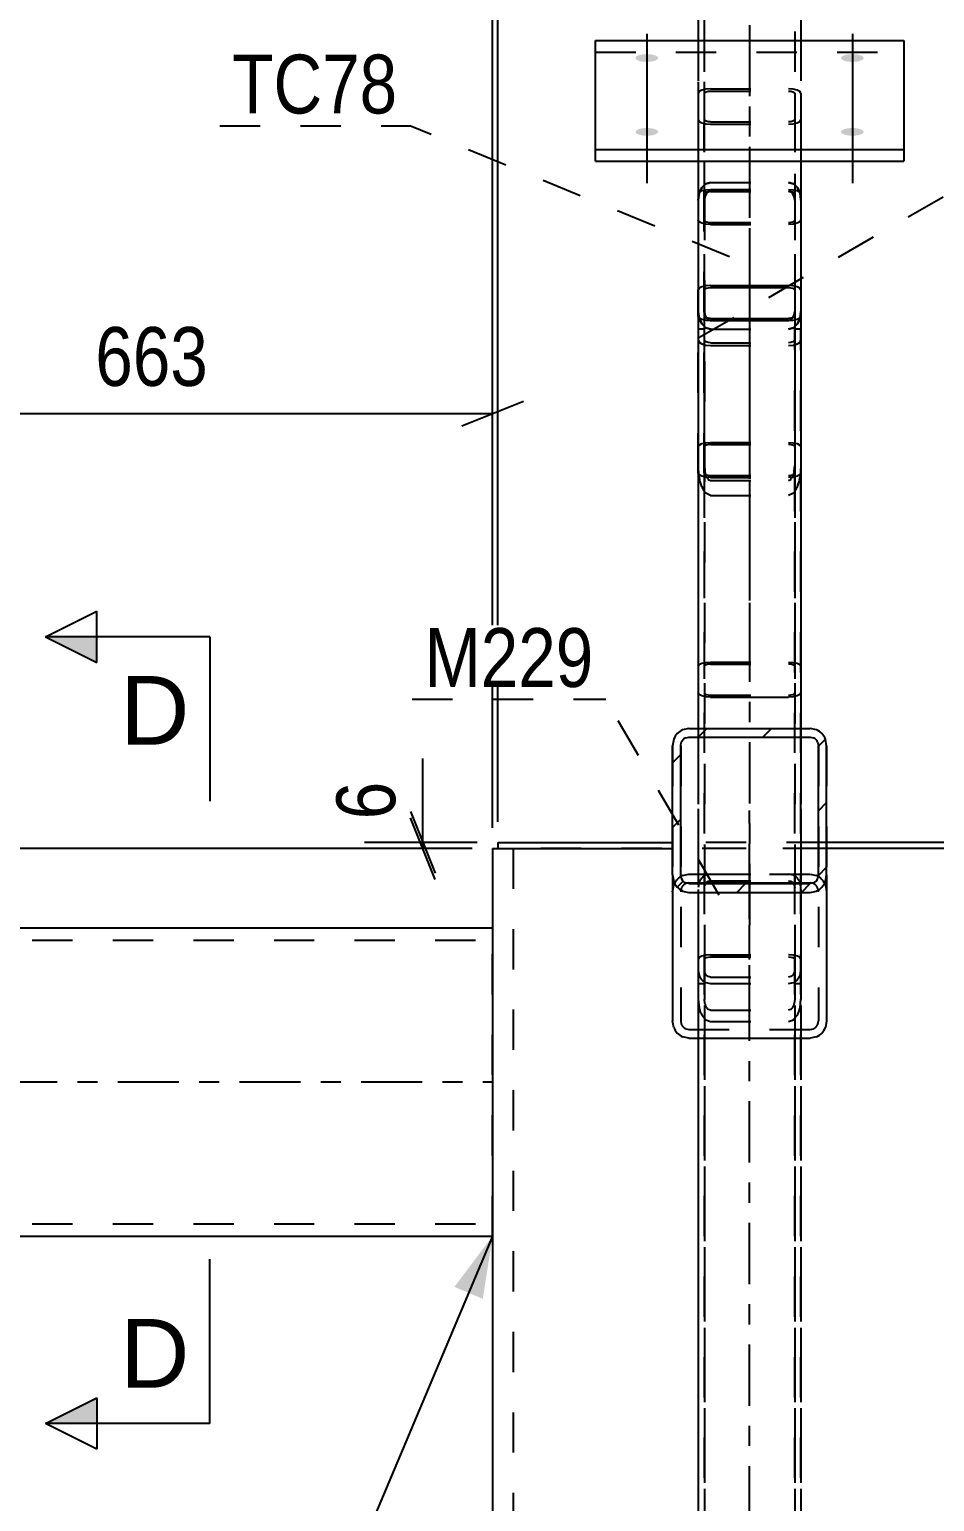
# Model space of a CAD drawing. Header units: millimetres. Extents: x 0 to 841, y 0 to 594.
# Drawn here: x 103.7 to 147.7, y 468.2 to 539.9 of the extents above; entities that cross this region are included whole.
import ezdxf

# ---------------------------------------------------------------- set-up
doc = ezdxf.new("R2010")
doc.units = ezdxf.units.MM
doc.linetypes.add('DXK_LINE_DOT2', pattern=[3.9198, 1.9599, -1.9599])
doc.linetypes.add('DXK_LINE_DOT3', pattern=[5.9187, 2.979, -0.9799, 0.9799, -0.9799])
doc.styles.add('Arial', font='ARIAL.TTF', dxfattribs={"height": 0.2})
doc.styles.add('Arial Narrow', font='ARIALN.TTF', dxfattribs={"height": 0.2})

# ---------------------------------------------------------------- blocks, each defined once
blk = doc.blocks.new('Part-682121983-5937 - 5917')
at = {"color": 7, "linetype": 'DXK_LINE_DOT2'}
for p, q in [((136.195, 525.267), (136.195, 332.169)), ((136.495, 525.267), (136.195, 525.267)), ((136.495, 332.169), (136.495, 525.267)), ((141.195, 525.267), (140.895, 525.267)), ((140.895, 332.169), (140.895, 525.267)), ((141.195, 332.169), (141.195, 525.267)), ((136.195, 524.75), (136.241, 524.641)), ((136.241, 524.641), (136.371, 524.548)), ((136.371, 524.548), (136.565, 524.486)), ((136.518, 524.696), (136.495, 524.75)), ((136.583, 524.649), (136.518, 524.696)), ((136.565, 524.486), (136.795, 524.464)), ((136.68, 524.618), (136.583, 524.649)), ((136.795, 524.607), (136.68, 524.618)), ((136.795, 524.607), (140.595, 524.607)), ((136.795, 524.464), (140.595, 524.464)), ((140.71, 524.618), (140.595, 524.607)), ((140.595, 524.464), (140.825, 524.486)), ((140.807, 524.649), (140.71, 524.618)), ((140.872, 524.696), (140.807, 524.649)), ((140.825, 524.486), (141.019, 524.548)), ((140.895, 524.75), (140.872, 524.696)), ((141.019, 524.548), (141.149, 524.641)), ((141.149, 524.641), (141.195, 524.75)), ((136.241, 518.074), (136.195, 518.634)), ((136.495, 518.634), (136.518, 518.354)), ((140.872, 518.354), (140.895, 518.634)), ((141.195, 518.634), (141.149, 518.074)), ((136.795, 517.17), (136.565, 517.281)), ((136.68, 517.958), (136.795, 517.902)), ((136.795, 517.902), (140.595, 517.902)), ((140.595, 517.902), (140.71, 517.958)), ((140.825, 517.281), (140.595, 517.17)), ((136.795, 517.17), (140.595, 517.17))]:
    blk.add_line(p, q, dxfattribs=at)
for centre, radius, start, end in [((137.766, 518.236), 1.534, 186.07466, 218.48708), ((137.281, 518.435), 0.767, 186.07466, 218.48708), ((140.109, 518.435), 0.767, 321.51292, 353.92534), ((139.624, 518.236), 1.534, 321.51292, 353.92534)]:
    blk.add_arc(centre, radius, start, end, dxfattribs=at)
blk = doc.blocks.new('Part-682121983-5999 - 5917')
at = {"color": 2, "linetype": 'Continuous'}
for p, q in [((126.444, 500.29), (134.945, 500.29)), ((126.444, 500.29), (126.444, 499.99)), ((150.944, 500.29), (142.445, 500.29)), ((150.944, 500.29), (150.944, 499.99)), ((126.444, 499.99), (127.282, 499.99)), ((150.944, 499.99), (150.105, 499.99))]:
    blk.add_line(p, q, dxfattribs=at)
at = {"color": 7, "linetype": 'DXK_LINE_DOT2'}
for p, q in [((142.445, 500.29), (134.945, 500.29)), ((150.105, 499.99), (127.282, 499.99))]:
    blk.add_line(p, q, dxfattribs=at)
blk = doc.blocks.new('Part-682121983-5988 - 5917')
at = {"color": 7, "linetype": 'DXK_LINE_DOT2'}
for p, q in [((136.241, 494.689), (136.195, 494.608)), ((136.195, 494.608), (136.195, 429.063)), ((136.371, 494.758), (136.241, 494.689)), ((136.565, 494.803), (136.371, 494.758)), ((136.495, 494.608), (136.518, 494.649)), ((136.495, 494.608), (136.495, 429.063)), ((136.518, 494.649), (136.583, 494.683)), ((136.795, 494.82), (136.565, 494.803)), ((136.583, 494.683), (136.68, 494.706)), ((136.68, 494.706), (136.795, 494.714)), ((136.795, 494.82), (140.595, 494.82)), ((136.795, 494.714), (140.595, 494.714)), ((140.825, 494.803), (140.595, 494.82)), ((140.595, 494.714), (140.71, 494.706)), ((140.71, 494.706), (140.807, 494.683)), ((140.807, 494.683), (140.872, 494.649)), ((141.019, 494.758), (140.825, 494.803)), ((140.872, 494.649), (140.895, 494.608)), ((140.895, 494.608), (140.895, 429.063)), ((141.149, 494.689), (141.019, 494.758)), ((141.195, 494.608), (141.149, 494.689)), ((141.195, 494.608), (141.195, 429.063)), ((136.195, 493.419), (136.495, 493.419)), ((140.895, 493.419), (141.195, 493.419)), ((136.195, 492.66), (136.241, 492.246)), ((136.518, 492.453), (136.495, 492.66)), ((140.895, 492.66), (140.872, 492.453)), ((141.149, 492.246), (141.195, 492.66)), ((136.565, 491.661), (136.795, 491.579)), ((136.795, 492.119), (136.68, 492.16)), ((136.795, 492.119), (140.595, 492.119)), ((136.795, 491.579), (140.595, 491.579)), ((140.71, 492.16), (140.595, 492.119)), ((140.595, 491.579), (140.825, 491.661)), ((136.241, 433.402), (136.371, 433.612)), ((136.371, 433.612), (136.565, 433.752)), ((136.565, 433.752), (136.795, 433.801)), ((136.68, 433.453), (136.583, 433.383)), ((136.795, 433.478), (136.68, 433.453)), ((136.795, 433.801), (140.595, 433.801)), ((136.795, 433.478), (140.595, 433.478)), ((140.595, 433.801), (140.825, 433.752)), ((140.71, 433.453), (140.595, 433.478)), ((140.807, 433.383), (140.71, 433.453)), ((140.825, 433.752), (141.019, 433.612)), ((141.019, 433.612), (141.149, 433.402)), ((136.195, 433.155), (136.241, 433.402)), ((136.518, 433.278), (136.495, 433.155)), ((136.583, 433.383), (136.518, 433.278)), ((140.872, 433.278), (140.807, 433.383)), ((140.895, 433.155), (140.872, 433.278)), ((141.149, 433.402), (141.195, 433.155)), ((136.241, 428.816), (136.195, 429.063)), ((136.371, 428.606), (136.241, 428.816)), ((136.565, 428.466), (136.371, 428.606)), ((136.495, 429.063), (136.518, 428.939)), ((136.518, 428.939), (136.583, 428.835)), ((136.795, 428.417), (136.565, 428.466)), ((136.583, 428.835), (136.68, 428.765)), ((136.68, 428.765), (136.795, 428.74)), ((136.795, 428.74), (140.595, 428.74)), ((140.595, 428.74), (140.71, 428.765)), ((140.825, 428.466), (140.595, 428.417)), ((140.71, 428.765), (140.807, 428.835)), ((140.807, 428.835), (140.872, 428.939)), ((141.019, 428.606), (140.825, 428.466)), ((140.872, 428.939), (140.895, 429.063)), ((141.149, 428.816), (141.019, 428.606)), ((141.195, 429.063), (141.149, 428.816)), ((136.795, 428.417), (140.595, 428.417))]:
    blk.add_line(p, q, dxfattribs=at)
for centre, radius, start, end in [((137.235, 492.415), 1.009, 189.6667, 228.40448), ((137.015, 492.537), 0.504, 189.6667, 228.40448), ((140.375, 492.537), 0.504, 311.59552, 350.3333), ((140.155, 492.415), 1.009, 311.59552, 350.3333)]:
    blk.add_arc(centre, radius, start, end, dxfattribs=at)
blk = doc.blocks.new('Part-682121983-5933 - 5917')
at = {"color": 7, "linetype": 'DXK_LINE_DOT2'}
for p, q in [((136.371, 532.156), (136.565, 532.342)), ((136.565, 532.342), (136.795, 532.407)), ((136.795, 532.407), (140.595, 532.407)), ((140.595, 532.407), (140.825, 532.342)), ((140.825, 532.342), (141.019, 532.156)), ((136.195, 531.55), (136.241, 531.878)), ((136.241, 531.878), (136.371, 532.156)), ((136.518, 531.714), (136.495, 531.55)), ((136.583, 531.853), (136.518, 531.714)), ((136.68, 531.946), (136.583, 531.853)), ((136.795, 531.979), (136.68, 531.946)), ((136.795, 531.979), (140.595, 531.979)), ((140.71, 531.946), (140.595, 531.979)), ((140.807, 531.853), (140.71, 531.946)), ((140.872, 531.714), (140.807, 531.853)), ((140.895, 531.55), (140.872, 531.714)), ((141.019, 532.156), (141.149, 531.878)), ((141.194, 531.561), (141.149, 531.878)), ((136.195, 531.55), (136.195, 507.562)), ((136.495, 531.55), (136.495, 494.057)), ((140.895, 531.55), (140.895, 494.057)), ((136.241, 525.796), (136.195, 526.123)), ((136.495, 526.123), (136.518, 525.959)), ((136.518, 525.959), (136.583, 525.82)), ((140.807, 525.82), (140.872, 525.959)), ((140.872, 525.959), (140.895, 526.123)), ((141.195, 526.123), (141.149, 525.796)), ((136.371, 525.518), (136.241, 525.796)), ((136.565, 525.332), (136.371, 525.518)), ((136.795, 525.267), (136.565, 525.332)), ((136.583, 525.82), (136.68, 525.728)), ((136.68, 525.728), (136.795, 525.695)), ((136.795, 525.695), (140.595, 525.695)), ((136.795, 525.267), (140.595, 525.267)), ((140.595, 525.695), (140.71, 525.728)), ((140.825, 525.332), (140.595, 525.267)), ((140.71, 525.728), (140.807, 525.82)), ((141.019, 525.518), (140.825, 525.332)), ((141.149, 525.796), (141.019, 525.518)), ((136.195, 505.839), (136.195, 494.057)), ((141.195, 505.839), (141.195, 494.057)), ((136.795, 498.74), (136.565, 498.691)), ((136.795, 498.74), (140.595, 498.74)), ((140.825, 498.691), (140.595, 498.74)), ((136.241, 498.346), (136.195, 498.101)), ((136.495, 498.101), (136.518, 498.223)), ((136.518, 498.223), (136.583, 498.327)), ((136.583, 498.327), (136.68, 498.396)), ((136.68, 498.396), (136.795, 498.42)), ((136.795, 498.42), (140.595, 498.42)), ((140.595, 498.42), (140.71, 498.396)), ((140.71, 498.396), (140.807, 498.327)), ((140.807, 498.327), (140.872, 498.223)), ((140.872, 498.223), (140.895, 498.101)), ((141.195, 498.101), (141.149, 498.346)), ((136.195, 494.057), (136.241, 493.813)), ((136.518, 493.935), (136.495, 494.057)), ((136.583, 493.832), (136.518, 493.935)), ((136.68, 493.762), (136.583, 493.832)), ((136.795, 493.738), (136.68, 493.762)), ((136.795, 493.738), (140.595, 493.738)), ((140.71, 493.762), (140.595, 493.738)), ((140.807, 493.832), (140.71, 493.762)), ((140.872, 493.935), (140.807, 493.832)), ((140.895, 494.057), (140.872, 493.935)), ((141.149, 493.813), (141.195, 494.057)), ((136.565, 493.467), (136.795, 493.419)), ((136.795, 493.419), (140.595, 493.419)), ((140.595, 493.419), (140.825, 493.467))]:
    blk.add_line(p, q, dxfattribs=at)
at = {"color": 2, "linetype": 'Continuous'}
for p, q in [((141.195, 531.55), (141.194, 531.561)), ((141.195, 531.55), (141.195, 505.839)), ((136.195, 507.562), (136.195, 505.839))]:
    blk.add_line(p, q, dxfattribs=at)
at = {"color": 7, "linetype": 'DXK_LINE_DOT3'}
blk.add_line((138.695, 528.837), (138.695, 496.079), dxfattribs=at)
at = {"color": 7, "linetype": 'DXK_LINE_DOT2'}
for centre, start, end in [((136.821, 498.126), 114.31996, 159.24169), ((140.569, 498.126), 20.75831, 65.68004), ((136.821, 494.033), 200.75831, 245.68004), ((140.569, 494.033), 294.31996, 339.24169)]:
    blk.add_arc(centre, 0.621, start, end, dxfattribs=at)
blk = doc.blocks.new('Part-682121983-5934 - 5917')
at = {"linetype": 'Continuous'}
h = blk.add_hatch(dxfattribs=at)
h.set_pattern_fill('', scale=0.7, style=0, pattern_type=0)
h.set_pattern_definition([(45, (142.3841, 505.3132), (-1.57154, 1.57154), [])])
h.paths.add_polyline_path([(142.445, 504.987), (142.384, 505.313), (142.211, 505.589), (141.951, 505.774), (141.645, 505.839), (135.745, 505.839), (135.439, 505.774), (135.179, 505.589), (135.006, 505.313), (134.945, 504.987), (134.945, 498.709), (135.006, 498.383), (135.179, 498.107), (135.439, 497.922), (135.745, 497.857), (141.645, 497.857), (141.951, 497.922), (142.211, 498.107), (142.384, 498.383), (142.445, 498.709)])
h.paths.add_polyline_path([(142.015, 498.546), (141.928, 498.408), (141.798, 498.316), (141.645, 498.283), (135.745, 498.283), (135.592, 498.316), (135.462, 498.408), (135.375, 498.546), (135.345, 498.709), (135.345, 504.987), (135.375, 505.15), (135.462, 505.288), (135.592, 505.381), (135.745, 505.413), (141.645, 505.413), (141.798, 505.381), (141.928, 505.288), (142.015, 505.15), (142.045, 504.987), (142.045, 498.709)])
at = {"color": 2, "linetype": 'Continuous'}
for p, q in [((135.745, 505.839), (135.439, 505.774)), ((135.745, 505.839), (141.645, 505.839)), ((141.951, 505.774), (141.645, 505.839)), ((135.006, 505.313), (134.945, 504.987)), ((135.345, 504.987), (135.375, 505.15)), ((135.592, 505.381), (135.745, 505.413)), ((135.745, 505.413), (141.645, 505.413)), ((141.645, 505.413), (141.798, 505.381)), ((142.015, 505.15), (142.045, 504.987)), ((142.445, 504.987), (142.384, 505.313)), ((134.945, 498.709), (134.945, 504.987)), ((135.345, 498.709), (135.345, 504.987)), ((142.045, 498.709), (142.045, 504.987)), ((142.445, 498.709), (142.445, 504.987)), ((134.945, 498.709), (134.945, 491.61)), ((134.945, 498.709), (135.006, 498.383)), ((135.375, 498.546), (135.345, 498.709)), ((142.045, 498.709), (142.015, 498.546)), ((142.384, 498.383), (142.445, 498.709)), ((142.445, 498.709), (142.445, 491.61)), ((135.439, 497.922), (135.745, 497.857)), ((135.745, 498.283), (135.592, 498.316)), ((135.745, 498.315), (135.67, 498.299)), ((135.745, 498.315), (141.645, 498.315)), ((135.745, 498.283), (141.645, 498.283)), ((141.798, 498.316), (141.645, 498.283)), ((141.72, 498.299), (141.645, 498.315)), ((141.645, 497.857), (141.951, 497.922)), ((135.745, 497.857), (141.645, 497.857)), ((135.006, 491.285), (134.945, 491.61)), ((142.445, 491.61), (142.384, 491.285)), ((135.745, 490.759), (135.439, 490.824)), ((135.745, 490.759), (141.645, 490.759)), ((141.951, 490.824), (141.645, 490.759))]:
    blk.add_line(p, q, dxfattribs=at)
at = {"color": 7, "linetype": 'DXK_LINE_DOT2'}
for p, q in [((134.945, 504.987), (134.945, 498.709)), ((135.345, 504.987), (135.345, 491.61)), ((142.045, 504.987), (142.045, 491.61)), ((142.445, 504.987), (142.445, 498.709)), ((135.439, 498.676), (135.745, 498.74)), ((135.745, 498.74), (141.645, 498.74)), ((141.645, 498.74), (141.951, 498.676)), ((134.945, 497.889), (135.006, 498.215)), ((135.375, 498.052), (135.345, 497.889)), ((135.67, 498.299), (135.592, 498.282)), ((141.798, 498.282), (141.72, 498.299)), ((142.029, 497.977), (142.015, 498.052)), ((142.045, 497.889), (142.029, 497.977)), ((142.384, 498.215), (142.445, 497.889)), ((135.345, 491.61), (135.375, 491.447)), ((142.015, 491.447), (142.045, 491.61)), ((135.592, 491.217), (135.745, 491.185)), ((135.745, 491.185), (141.645, 491.185)), ((141.645, 491.185), (141.798, 491.217))]:
    blk.add_line(p, q, dxfattribs=at)
at = {"color": 7, "linetype": 'DXK_LINE_DOT3'}
blk.add_line((138.695, 491.329), (138.695, 501.848), dxfattribs=at)
at = {"color": 2, "linetype": 'Continuous'}
for centre, radius, start, end in [((135.78, 505.02), 0.827, 114.31997, 159.24169), ((135.762, 505.004), 0.414, 114.31997, 159.24169), ((141.628, 505.004), 0.414, 20.75831, 65.68003), ((141.61, 505.02), 0.827, 20.75831, 65.68003), ((135.78, 498.676), 0.827, 200.75831, 245.68003), ((135.762, 498.693), 0.414, 200.75831, 245.68003), ((141.628, 498.693), 0.414, 294.31997, 339.24169), ((141.61, 498.676), 0.827, 294.31997, 339.24169), ((135.78, 491.578), 0.827, 200.75831, 245.68003), ((141.61, 491.578), 0.827, 294.31997, 339.24169)]:
    blk.add_arc(centre, radius, start, end, dxfattribs=at)
at = {"color": 7, "linetype": 'DXK_LINE_DOT2'}
for centre, radius, start, end in [((135.78, 497.922), 0.827, 114.31997, 159.24169), ((141.61, 497.922), 0.827, 20.75831, 65.68003), ((135.762, 497.905), 0.414, 114.31997, 159.24169), ((141.628, 497.905), 0.414, 20.75831, 65.68003), ((135.762, 491.594), 0.414, 200.75831, 245.68003), ((141.628, 491.594), 0.414, 294.31997, 339.24169)]:
    blk.add_arc(centre, radius, start, end, dxfattribs=at)
blk = doc.blocks.new('Part-682121983-5952 - 5917')
at = {"color": 2, "linetype": 'Continuous'}
for p, q in [((72.444, 496.132), (93.026, 496.132)), ((101.383, 496.132), (126.194, 496.132)), ((72.444, 481.132), (126.194, 481.132))]:
    blk.add_line(p, q, dxfattribs=at)
at = {"color": 7, "linetype": 'DXK_LINE_DOT2'}
for p, q in [((72.444, 496.132), (72.444, 481.132)), ((93.026, 496.132), (101.383, 496.132)), ((126.194, 481.132), (126.194, 496.132)), ((72.444, 495.532), (126.194, 495.532)), ((72.444, 481.732), (126.194, 481.732))]:
    blk.add_line(p, q, dxfattribs=at)
at = {"color": 7, "linetype": 'DXK_LINE_DOT3'}
blk.add_line((72.444, 488.632), (126.194, 488.632), dxfattribs=at)
blk = doc.blocks.new('Part-682121983-24127 - 5917')
at = {"color": 7, "linetype": 'DXK_LINE_DOT3'}
blk.add_line((138.694, 557.815), (138.694, 521.814), dxfattribs=at)
at = {"color": 7, "linetype": 'DXK_LINE_DOT2'}
for p, q in [((136.239, 549.142), (136.194, 549.064)), ((136.194, 549.064), (136.194, 530.565)), ((136.369, 549.209), (136.239, 549.142)), ((136.564, 549.253), (136.369, 549.209)), ((136.494, 549.064), (136.516, 549.103)), ((136.494, 549.064), (136.494, 530.565)), ((136.516, 549.103), (136.582, 549.136)), ((136.794, 549.269), (136.564, 549.253)), ((136.582, 549.136), (136.679, 549.159)), ((136.679, 549.159), (136.794, 549.166)), ((136.794, 549.269), (140.594, 549.269)), ((136.794, 549.166), (140.594, 549.166)), ((140.823, 549.253), (140.594, 549.269)), ((140.594, 549.166), (140.708, 549.159)), ((140.708, 549.159), (140.806, 549.136)), ((140.806, 549.136), (140.871, 549.103)), ((141.018, 549.209), (140.823, 549.253)), ((140.871, 549.103), (140.894, 549.064)), ((140.894, 549.064), (140.894, 547.594)), ((141.148, 549.142), (141.018, 549.209)), ((141.194, 549.064), (141.148, 549.142)), ((141.194, 549.064), (141.194, 545.762)), ((136.194, 547.767), (136.239, 547.688)), ((136.239, 547.688), (136.369, 547.622)), ((136.369, 547.622), (136.564, 547.578)), ((136.516, 547.728), (136.494, 547.767)), ((136.494, 547.594), (136.494, 530.565)), ((136.582, 547.694), (136.516, 547.728)), ((136.564, 547.578), (136.794, 547.562)), ((136.679, 547.672), (136.582, 547.694)), ((136.794, 547.664), (136.679, 547.672)), ((136.794, 547.664), (140.594, 547.664)), ((136.794, 547.562), (140.594, 547.562)), ((140.708, 547.672), (140.594, 547.664)), ((140.594, 547.562), (140.823, 547.578)), ((140.806, 547.694), (140.708, 547.672)), ((140.871, 547.728), (140.806, 547.694)), ((140.823, 547.578), (141.018, 547.622)), ((140.894, 547.767), (140.871, 547.728)), ((140.894, 547.594), (140.894, 530.565)), ((141.018, 547.622), (141.148, 547.688)), ((141.148, 547.688), (141.194, 547.767)), ((141.194, 547.767), (141.194, 545.762)), ((136.194, 539.316), (136.194, 530.565)), ((141.194, 539.316), (141.194, 530.565)), ((136.194, 531.862), (136.239, 531.941)), ((136.239, 531.941), (136.369, 532.007)), ((136.369, 532.007), (136.564, 532.051)), ((136.517, 531.901), (136.494, 531.862)), ((136.582, 531.935), (136.517, 531.901)), ((136.564, 532.051), (136.794, 532.067)), ((136.679, 531.957), (136.582, 531.935)), ((136.794, 531.965), (136.679, 531.957)), ((136.794, 532.067), (140.594, 532.067)), ((136.794, 531.965), (140.594, 531.965)), ((140.594, 532.067), (140.823, 532.051)), ((140.708, 531.957), (140.594, 531.965)), ((140.806, 531.935), (140.708, 531.957)), ((140.871, 531.901), (140.806, 531.935)), ((140.823, 532.051), (141.018, 532.007)), ((140.894, 531.862), (140.871, 531.901)), ((141.018, 532.007), (141.148, 531.941)), ((141.148, 531.941), (141.194, 531.862)), ((136.239, 530.487), (136.194, 530.565)), ((136.369, 530.42), (136.239, 530.487)), ((136.564, 530.376), (136.369, 530.42)), ((136.494, 530.565), (136.517, 530.526)), ((136.517, 530.526), (136.582, 530.493)), ((136.794, 530.36), (136.564, 530.376)), ((136.582, 530.493), (136.679, 530.47)), ((136.679, 530.47), (136.794, 530.463)), ((136.794, 530.463), (140.594, 530.463)), ((136.794, 530.36), (140.594, 530.36)), ((140.594, 530.463), (140.708, 530.47)), ((140.823, 530.376), (140.594, 530.36)), ((140.708, 530.47), (140.806, 530.493)), ((140.806, 530.493), (140.871, 530.526)), ((141.018, 530.42), (140.823, 530.376)), ((140.871, 530.526), (140.894, 530.565)), ((141.148, 530.487), (141.018, 530.42)), ((141.194, 530.565), (141.148, 530.487))]:
    blk.add_line(p, q, dxfattribs=at)
at = {"color": 2, "linetype": 'Continuous'}
for p, q in [((136.194, 545.762), (136.194, 539.316)), ((141.194, 545.762), (141.194, 539.316))]:
    blk.add_line(p, q, dxfattribs=at)
blk = doc.blocks.new('Part-682121983-6040 - 5917')
at = {"color": 2, "linetype": 'Continuous'}
for p, q in [((126.194, 499.99), (126.194, 301.232)), ((126.194, 499.99), (126.444, 499.99)), ((127.282, 499.99), (128.194, 499.99)), ((128.194, 499.99), (134.945, 499.99)), ((150.105, 499.99), (142.445, 499.99))]:
    blk.add_line(p, q, dxfattribs=at)
at = {"color": 7, "linetype": 'DXK_LINE_DOT2'}
for p, q in [((126.194, 499.99), (127.282, 499.99)), ((126.444, 499.99), (126.779, 499.99)), ((127.194, 499.99), (127.194, 301.232)), ((142.445, 499.99), (134.945, 499.99))]:
    blk.add_line(p, q, dxfattribs=at)
at = {"color": 7, "linetype": 'DXK_LINE_DOT3'}
blk.add_line((138.694, 301.232), (138.694, 499.99), dxfattribs=at)
blk = doc.blocks.new('Part-682121983-6041 - 5917')
at = {"color": 7, "linetype": 'DXK_LINE_DOT2'}
for p, q in [((136.565, 532.342), (136.371, 532.156)), ((136.795, 532.407), (136.565, 532.342)), ((136.795, 532.407), (140.595, 532.407)), ((140.825, 532.342), (140.595, 532.407)), ((141.019, 532.156), (140.825, 532.342)), ((136.241, 531.878), (136.195, 531.55)), ((136.371, 532.156), (136.241, 531.878)), ((136.495, 531.55), (136.518, 531.714)), ((136.518, 531.714), (136.583, 531.853)), ((136.583, 531.853), (136.68, 531.946)), ((136.68, 531.946), (136.795, 531.979)), ((136.795, 531.979), (140.595, 531.979)), ((140.595, 531.979), (140.71, 531.946)), ((140.71, 531.946), (140.807, 531.853)), ((140.807, 531.853), (140.872, 531.714)), ((140.872, 531.714), (140.895, 531.55)), ((141.149, 531.878), (141.019, 532.156)), ((141.194, 531.561), (141.149, 531.878)), ((136.195, 531.55), (136.195, 359.726)), ((136.495, 531.55), (136.495, 359.726)), ((140.895, 531.55), (140.895, 359.726)), ((141.195, 531.55), (141.195, 359.726)), ((136.195, 526.123), (136.241, 525.796)), ((136.518, 525.959), (136.495, 526.123)), ((136.583, 525.82), (136.518, 525.959)), ((140.872, 525.959), (140.807, 525.82)), ((140.895, 526.123), (140.872, 525.959)), ((141.149, 525.796), (141.195, 526.123)), ((136.241, 525.796), (136.371, 525.518)), ((136.371, 525.518), (136.565, 525.332)), ((136.565, 525.332), (136.795, 525.267)), ((136.68, 525.728), (136.583, 525.82)), ((136.795, 525.695), (136.68, 525.728)), ((136.795, 525.695), (140.595, 525.695)), ((136.795, 525.267), (140.595, 525.267)), ((140.71, 525.728), (140.595, 525.695)), ((140.595, 525.267), (140.825, 525.332)), ((140.807, 525.82), (140.71, 525.728)), ((140.825, 525.332), (141.019, 525.518)), ((141.019, 525.518), (141.149, 525.796))]:
    blk.add_line(p, q, dxfattribs=at)
at = {"color": 2, "linetype": 'Continuous'}
blk.add_line((141.195, 531.55), (141.194, 531.561), dxfattribs=at)
blk = doc.blocks.new('Part-682121983-24125 - 5917')
at = {"color": 7, "linetype": 'DXK_LINE_DOT3'}
blk.add_line((138.694, 545.502), (138.694, 509.502), dxfattribs=at)
at = {"color": 7, "linetype": 'DXK_LINE_DOT2'}
for p, q in [((136.239, 536.83), (136.194, 536.751)), ((136.194, 536.751), (136.194, 533.449)), ((136.369, 536.896), (136.239, 536.83)), ((136.564, 536.94), (136.369, 536.896)), ((136.494, 536.751), (136.516, 536.79)), ((136.494, 536.751), (136.494, 518.252)), ((136.516, 536.79), (136.582, 536.824)), ((136.794, 536.956), (136.564, 536.94)), ((136.582, 536.824), (136.679, 536.846)), ((136.679, 536.846), (136.794, 536.854)), ((136.794, 536.956), (140.594, 536.956)), ((136.794, 536.854), (140.594, 536.854)), ((140.823, 536.94), (140.594, 536.956)), ((140.594, 536.854), (140.708, 536.846)), ((140.708, 536.846), (140.806, 536.824)), ((140.806, 536.824), (140.871, 536.79)), ((141.018, 536.896), (140.823, 536.94)), ((140.871, 536.79), (140.894, 536.751)), ((140.894, 536.751), (140.894, 533.449)), ((140.894, 536.751), (140.894, 518.252)), ((141.148, 536.83), (141.018, 536.896)), ((141.194, 536.751), (141.148, 536.83)), ((141.194, 536.751), (141.194, 533.449)), ((136.194, 535.454), (136.194, 533.449)), ((136.194, 535.454), (136.239, 535.376)), ((136.239, 535.376), (136.369, 535.309)), ((136.369, 535.309), (136.564, 535.265)), ((136.516, 535.415), (136.494, 535.454)), ((136.494, 518.252), (136.494, 535.281)), ((136.582, 535.382), (136.516, 535.415)), ((136.564, 535.265), (136.794, 535.249)), ((136.679, 535.359), (136.582, 535.382)), ((136.794, 535.352), (136.679, 535.359)), ((136.794, 535.352), (140.594, 535.352)), ((136.794, 535.249), (140.594, 535.249)), ((140.708, 535.359), (140.594, 535.352)), ((140.594, 535.249), (140.823, 535.265)), ((140.806, 535.382), (140.708, 535.359)), ((140.871, 535.415), (140.806, 535.382)), ((140.823, 535.265), (141.018, 535.309)), ((140.894, 535.454), (140.871, 535.415)), ((141.018, 535.309), (141.148, 535.376)), ((141.148, 535.376), (141.194, 535.454)), ((141.194, 535.454), (141.194, 533.449)), ((136.194, 518.252), (136.194, 527.187)), ((141.194, 527.187), (141.194, 518.252)), ((136.194, 519.55), (136.239, 519.628)), ((136.239, 519.628), (136.369, 519.694)), ((136.369, 519.694), (136.564, 519.739)), ((136.517, 519.589), (136.494, 519.55)), ((136.582, 519.622), (136.517, 519.589)), ((136.564, 519.739), (136.794, 519.754)), ((136.679, 519.644), (136.582, 519.622)), ((136.794, 519.652), (136.679, 519.644)), ((136.794, 519.754), (140.594, 519.754)), ((136.794, 519.652), (140.594, 519.652)), ((140.594, 519.754), (140.823, 519.739)), ((140.708, 519.644), (140.594, 519.652)), ((140.806, 519.622), (140.708, 519.644)), ((140.871, 519.589), (140.806, 519.622)), ((140.823, 519.739), (141.018, 519.694)), ((140.894, 519.55), (140.871, 519.589)), ((141.018, 519.694), (141.148, 519.628)), ((141.148, 519.628), (141.194, 519.55)), ((136.239, 518.174), (136.194, 518.252)), ((136.369, 518.108), (136.239, 518.174)), ((136.564, 518.063), (136.369, 518.108)), ((136.494, 518.252), (136.517, 518.213)), ((136.517, 518.213), (136.582, 518.18)), ((136.794, 518.048), (136.564, 518.063)), ((136.582, 518.18), (136.679, 518.158)), ((136.679, 518.158), (136.794, 518.15)), ((136.794, 518.15), (140.594, 518.15)), ((136.794, 518.048), (140.594, 518.048)), ((140.594, 518.15), (140.708, 518.158)), ((140.823, 518.063), (140.594, 518.048)), ((140.708, 518.158), (140.806, 518.18)), ((140.806, 518.18), (140.871, 518.213)), ((141.018, 518.108), (140.823, 518.063)), ((140.871, 518.213), (140.894, 518.252)), ((141.148, 518.174), (141.018, 518.108)), ((141.194, 518.252), (141.148, 518.174))]:
    blk.add_line(p, q, dxfattribs=at)
at = {"color": 2, "linetype": 'Continuous'}
for p, q in [((136.194, 533.449), (136.194, 527.187)), ((141.194, 533.449), (141.194, 527.187))]:
    blk.add_line(p, q, dxfattribs=at)
blk = doc.blocks.new('Part-682121983-24126 - 5917')
at = {"color": 2, "linetype": 'Continuous'}
for p, q in [((131.194, 533.449), (131.194, 539.316)), ((131.194, 539.316), (146.194, 539.316)), ((146.194, 539.316), (146.194, 533.449)), ((131.194, 534.013), (146.194, 534.013)), ((131.194, 533.449), (146.194, 533.449))]:
    blk.add_line(p, q, dxfattribs=at)
at = {"color": 7, "linetype": 'DXK_LINE_DOT2'}
blk.add_line((131.194, 538.752), (146.194, 538.752), dxfattribs=at)
blk = doc.blocks.new('Part-682121983-24129 - 5917')
at = {"color": 2, "linetype": 'Continuous'}
for p, q in [((136.369, 527.332), (136.239, 527.265)), ((136.564, 527.376), (136.369, 527.332)), ((136.794, 527.392), (136.564, 527.376)), ((136.679, 527.281), (136.794, 527.289)), ((136.794, 527.392), (140.594, 527.392)), ((136.794, 527.289), (140.594, 527.289)), ((140.823, 527.376), (140.594, 527.392)), ((140.594, 527.289), (140.708, 527.281)), ((141.018, 527.332), (140.823, 527.376)), ((141.148, 527.265), (141.018, 527.332)), ((136.239, 527.265), (136.194, 527.187)), ((136.194, 525.889), (136.194, 527.187)), ((136.494, 527.187), (136.516, 527.226)), ((136.494, 527.187), (136.494, 525.889)), ((136.516, 527.226), (136.582, 527.259)), ((136.582, 527.259), (136.679, 527.281)), ((140.708, 527.281), (140.806, 527.259)), ((140.806, 527.259), (140.871, 527.226)), ((140.871, 527.226), (140.894, 527.187)), ((140.894, 527.187), (140.894, 525.889)), ((141.194, 527.187), (141.148, 527.265)), ((141.194, 527.187), (141.194, 525.889)), ((136.194, 525.889), (136.194, 507.564)), ((136.194, 525.889), (136.239, 525.811)), ((136.516, 525.85), (136.494, 525.889)), ((140.894, 525.889), (140.871, 525.85)), ((141.148, 525.811), (141.194, 525.889)), ((141.194, 525.889), (141.194, 507.564)), ((136.239, 525.811), (136.369, 525.745)), ((136.369, 525.745), (136.564, 525.7)), ((136.582, 525.817), (136.516, 525.85)), ((136.564, 525.7), (136.794, 525.685)), ((136.679, 525.795), (136.582, 525.817)), ((136.794, 525.787), (136.679, 525.795)), ((136.794, 525.787), (140.594, 525.787)), ((136.794, 525.685), (140.594, 525.685)), ((140.708, 525.795), (140.594, 525.787)), ((140.594, 525.685), (140.823, 525.7)), ((140.806, 525.817), (140.708, 525.795)), ((140.871, 525.85), (140.806, 525.817)), ((140.823, 525.7), (141.018, 525.745)), ((141.018, 525.745), (141.148, 525.811)), ((136.239, 507.486), (136.194, 507.564)), ((136.369, 507.419), (136.239, 507.486)), ((136.564, 507.375), (136.369, 507.419)), ((136.794, 507.359), (136.564, 507.375)), ((136.794, 507.359), (140.594, 507.359)), ((140.823, 507.375), (140.594, 507.359)), ((141.018, 507.419), (140.823, 507.375)), ((141.148, 507.486), (141.018, 507.419)), ((141.194, 507.564), (141.148, 507.486))]:
    blk.add_line(p, q, dxfattribs=at)
at = {"color": 7, "linetype": 'DXK_LINE_DOT2'}
for p, q in [((136.194, 527.187), (136.194, 525.889)), ((136.494, 525.889), (136.494, 507.564)), ((140.894, 525.889), (140.894, 507.564)), ((136.194, 508.861), (136.239, 508.94)), ((136.239, 508.94), (136.369, 509.006)), ((136.369, 509.006), (136.564, 509.051)), ((136.517, 508.901), (136.494, 508.861)), ((136.582, 508.934), (136.517, 508.901)), ((136.564, 509.051), (136.794, 509.066)), ((136.679, 508.956), (136.582, 508.934)), ((136.794, 508.964), (136.679, 508.956)), ((136.794, 509.066), (140.594, 509.066)), ((136.794, 508.964), (140.594, 508.964)), ((140.594, 509.066), (140.823, 509.051)), ((140.708, 508.956), (140.594, 508.964)), ((140.806, 508.934), (140.708, 508.956)), ((140.871, 508.901), (140.806, 508.934)), ((140.823, 509.051), (141.018, 509.006)), ((140.894, 508.861), (140.871, 508.901)), ((141.018, 509.006), (141.148, 508.94)), ((141.148, 508.94), (141.194, 508.861)), ((136.494, 507.564), (136.517, 507.525)), ((136.517, 507.525), (136.582, 507.492)), ((136.582, 507.492), (136.679, 507.469)), ((136.679, 507.469), (136.794, 507.462)), ((136.794, 507.462), (140.594, 507.462)), ((140.594, 507.462), (140.708, 507.469)), ((140.708, 507.469), (140.806, 507.492)), ((140.806, 507.492), (140.871, 507.525)), ((140.871, 507.525), (140.894, 507.564))]:
    blk.add_line(p, q, dxfattribs=at)
blk = doc.blocks.new('Bolt-682121983-24130 - 5917')
at = {"linetype": 'Continuous'}
for points in [[(133.695, 538.272), (133.58, 538.277), (133.471, 538.289), (133.371, 538.308), (133.286, 538.335), (133.218, 538.367), (133.171, 538.402), (133.148, 538.441), (133.148, 538.48), (133.171, 538.519), (133.218, 538.555), (133.286, 538.587), (133.371, 538.613), (133.471, 538.633), (133.58, 538.645), (133.695, 538.649), (133.809, 538.645), (133.918, 538.633), (134.018, 538.613), (134.103, 538.587), (134.171, 538.555), (134.218, 538.519), (134.242, 538.48), (134.242, 538.441), (134.218, 538.402), (134.171, 538.367), (134.103, 538.335), (134.018, 538.308), (133.918, 538.289), (133.809, 538.277)], [(133.695, 534.68), (133.58, 534.684), (133.471, 534.696), (133.371, 534.716), (133.286, 534.742), (133.218, 534.774), (133.171, 534.81), (133.148, 534.849), (133.148, 534.888), (133.171, 534.926), (133.218, 534.962), (133.286, 534.994), (133.371, 535.021), (133.471, 535.04), (133.58, 535.052), (133.695, 535.056), (133.809, 535.052), (133.918, 535.04), (134.018, 535.021), (134.103, 534.994), (134.171, 534.962), (134.218, 534.926), (134.242, 534.888), (134.242, 534.849), (134.218, 534.81), (134.171, 534.774), (134.103, 534.742), (134.018, 534.716), (133.918, 534.696), (133.809, 534.684)]]:
    blk.add_hatch(color=1, dxfattribs=at).paths.add_polyline_path(points)
at = {"color": 1, "linetype": 'Continuous'}
for p, q in [((133.695, 539.635), (133.695, 535.971)), ((133.695, 536.043), (133.695, 532.378))]:
    blk.add_line(p, q, dxfattribs=at)
blk = doc.blocks.new('Bolt-682121983-24131 - 5917')
at = {"linetype": 'Continuous'}
for points in [[(143.695, 538.272), (143.58, 538.277), (143.471, 538.289), (143.371, 538.308), (143.286, 538.335), (143.218, 538.367), (143.171, 538.402), (143.148, 538.441), (143.148, 538.48), (143.171, 538.519), (143.218, 538.555), (143.286, 538.587), (143.371, 538.613), (143.471, 538.633), (143.58, 538.645), (143.695, 538.649), (143.809, 538.645), (143.918, 538.633), (144.018, 538.613), (144.103, 538.587), (144.171, 538.555), (144.218, 538.519), (144.242, 538.48), (144.242, 538.441), (144.218, 538.402), (144.171, 538.367), (144.103, 538.335), (144.018, 538.308), (143.918, 538.289), (143.809, 538.277)], [(143.695, 534.68), (143.58, 534.684), (143.471, 534.696), (143.371, 534.716), (143.286, 534.742), (143.218, 534.774), (143.171, 534.81), (143.148, 534.849), (143.148, 534.888), (143.171, 534.926), (143.218, 534.962), (143.286, 534.994), (143.371, 535.021), (143.471, 535.04), (143.58, 535.052), (143.695, 535.056), (143.809, 535.052), (143.918, 535.04), (144.018, 535.021), (144.103, 534.994), (144.171, 534.962), (144.218, 534.926), (144.242, 534.888), (144.242, 534.849), (144.218, 534.81), (144.171, 534.774), (144.103, 534.742), (144.018, 534.716), (143.918, 534.696), (143.809, 534.684)]]:
    blk.add_hatch(color=1, dxfattribs=at).paths.add_polyline_path(points)
at = {"color": 1, "linetype": 'Continuous'}
for p, q in [((143.695, 539.635), (143.695, 535.971)), ((143.695, 536.043), (143.695, 532.378))]:
    blk.add_line(p, q, dxfattribs=at)
blk = doc.blocks.new('StraightDimension-682121983-6338 - 5917')
at = {"color": 7, "linetype": 'Continuous'}
for p, q in [((93.026, 491.326), (93.026, 524.006)), ((126.194, 500.99), (126.194, 524.006)), ((94.526, 521.756), (91.526, 520.556)), ((124.694, 520.556), (127.694, 521.756)), ((93.026, 521.156), (126.194, 521.156))]:
    blk.add_line(p, q, dxfattribs=at)
at = {"color": 0}
blk.add_wipeout([(112.952, 521.906), (112.952, 526.106), (106.268, 526.106), (106.268, 521.906)], dxfattribs=at)
at = {"color": 3, "style": 'Arial Narrow'}
blk.add_text('663', height=2.8633, dxfattribs=at).set_placement((106.868, 522.506))
blk = doc.blocks.new('StraightDimension-682121983-6231 - 5917')
at = {"color": 7, "linetype": 'Continuous'}
for p, q in [((126.444, 501.29), (126.444, 557.467)), ((150.944, 501.29), (150.944, 557.467)), ((127.944, 555.217), (124.944, 554.017)), ((126.444, 554.617), (150.944, 554.617)), ((149.444, 554.017), (152.444, 555.217))]:
    blk.add_line(p, q, dxfattribs=at)
at = {"color": 0}
blk.add_wipeout([(142.036, 555.367), (142.036, 559.567), (135.351, 559.567), (135.351, 555.367)], dxfattribs=at)
at = {"color": 3, "style": 'Arial Narrow'}
blk.add_text('490', height=2.8633, dxfattribs=at).set_placement((135.951, 555.967))
blk = doc.blocks.new('StraightDimension-682121983-6210 - 5917')
at = {"color": 7, "linetype": 'Continuous'}
for p, q in [((122.807, 500.29), (122.807, 504.368)), ((122.807, 500.29), (122.807, 504.368)), ((122.207, 501.79), (123.407, 498.79)), ((123.407, 498.49), (122.207, 501.49)), ((125.444, 500.29), (119.957, 500.29)), ((122.807, 499.99), (122.807, 500.29)), ((125.194, 499.99), (119.957, 499.99))]:
    blk.add_line(p, q, dxfattribs=at)
at = {"color": 0}
blk.add_wipeout([(122.057, 503.843), (117.857, 503.843), (117.857, 500.815), (122.057, 500.815)], dxfattribs=at)
at = {"color": 3, "style": 'Arial Narrow'}
blk.add_text('6', height=2.863, rotation=90.00021, dxfattribs=at).set_placement((121.457, 501.415))
blk = doc.blocks.new('StraightDimension-682121983-6241 - 5917')
at = {"color": 7, "linetype": 'Continuous'}
for p, q in [((126.194, 500.99), (126.194, 557.467)), ((126.444, 501.29), (126.444, 557.467)), ((126.194, 554.617), (122.116, 554.617)), ((126.194, 554.617), (122.116, 554.617)), ((124.694, 554.017), (127.694, 555.217)), ((127.944, 555.217), (124.944, 554.017)), ((126.194, 554.617), (126.444, 554.617))]:
    blk.add_line(p, q, dxfattribs=at)
at = {"color": 0}
blk.add_wipeout([(125.669, 555.367), (125.669, 559.567), (122.641, 559.567), (122.641, 555.367)], dxfattribs=at)
at = {"color": 3, "style": 'Arial Narrow'}
blk.add_text('5', height=2.863, dxfattribs=at).set_placement((123.241, 555.967))
blk = doc.blocks.new('StraightDimension-682121983-7770 - 5917')
at = {"color": 7, "linetype": 'Continuous'}
for p, q in [((72.444, 480.132), (72.444, 449.793)), ((126.194, 480.132), (126.194, 449.793)), ((73.944, 452.793), (70.944, 451.593)), ((124.694, 451.593), (127.694, 452.793)), ((72.444, 452.193), (126.194, 452.193))]:
    blk.add_line(p, q, dxfattribs=at)
at = {"color": 0}
blk.add_wipeout([(103.575, 452.943), (103.575, 457.143), (95.063, 457.143), (95.063, 452.943)], dxfattribs=at)
at = {"color": 3, "style": 'Arial Narrow'}
blk.add_text('1075', height=2.8633, dxfattribs=at).set_placement((95.663, 453.543))
blk = doc.blocks.new('StraightDimension-682121983-34660 - 5917')
at = {"color": 7, "linetype": 'Continuous'}
for p, q in [((49.094, 501.49), (50.294, 498.49)), ((125.194, 499.99), (41.082, 499.99)), ((49.694, 492.382), (49.694, 499.99)), ((50.294, 490.882), (49.094, 493.882)), ((66.444, 492.382), (36.582, 492.382))]:
    blk.add_line(p, q, dxfattribs=at)
at = {"color": 0, "linetype": 'Continuous'}
blk.add_wipeout([(48.994, 500.59), (48.994, 504.79), (40.482, 504.79), (40.482, 500.59)], dxfattribs=at)
at = {"color": 0}
blk.add_wipeout([(48.944, 499.528), (44.744, 499.528), (44.744, 492.844), (48.944, 492.844)], dxfattribs=at)
at = {"color": 3, "linetype": 'Continuous', "style": 'Arial Narrow'}
blk.add_text('8291', height=2.8633, dxfattribs=at).set_placement((41.082, 501.19))
at = {"color": 3, "style": 'Arial Narrow'}
blk.add_text('152', height=2.8633, rotation=90.00021, dxfattribs=at).set_placement((48.344, 493.444))
blk = doc.blocks.new('Mark-682121983-5929 - 5917')
at = {"color": 30, "linetype": 'DXK_LINE_DOT2'}
for p in [(112.93, 535.163), (137.713, 528.786)]:
    blk.add_line(p, (122.166, 535.163), dxfattribs=at)
at = {"color": 0}
blk.add_wipeout([(121.566, 535.763), (121.566, 538.763), (113.53, 538.763), (113.53, 535.763)], dxfattribs=at)
blk.add_wipeout([(121.566, 535.763), (121.566, 538.763), (113.53, 538.763), (113.53, 535.763)], dxfattribs=at)
at = {"color": 3, "style": 'Arial Narrow'}
blk.add_text('TC78', height=2.8633, dxfattribs=at).set_placement((113.53, 535.763))
blk = doc.blocks.new('SectionMark-682121983-6394 - 5917')
at = {"linetype": 'Continuous'}
for points in [[(106.943, 510.295), (106.943, 509.045), (104.443, 510.295)], [(106.943, 473.252), (106.943, 472.002), (104.443, 472.002)]]:
    blk.add_hatch(color=6, dxfattribs=at).paths.add_polyline_path(points)
at = {"color": 6, "linetype": 'Continuous'}
for p, q in [((104.443, 510.295), (106.943, 511.545)), ((106.943, 509.045), (106.943, 511.545)), ((112.443, 510.295), (104.443, 510.295)), ((104.443, 510.295), (106.943, 509.045)), ((112.443, 510.295), (112.443, 502.295)), ((112.443, 472.002), (112.443, 480.002)), ((104.443, 472.002), (106.943, 473.252)), ((106.943, 473.252), (106.943, 470.752)), ((112.443, 472.002), (104.443, 472.002)), ((106.943, 470.752), (104.443, 472.002))]:
    blk.add_line(p, q, dxfattribs=at)
at = {"color": 0, "linetype": 'Continuous'}
for points in [[(111.443, 505.045), (111.443, 508.545), (108.073, 508.545), (108.073, 505.045)], [(111.443, 473.752), (111.443, 477.252), (108.073, 477.252), (108.073, 473.752)]]:
    blk.add_wipeout(points, dxfattribs=at)
at = {"color": 3, "linetype": 'Continuous', "style": 'Arial'}
for p in [(108.073, 505.045), (108.073, 473.752)]:
    blk.add_text('D', height=3.343, dxfattribs=at).set_placement(p)
blk = doc.blocks.new('WeldMark-682121983-6400 - 5917')
at = {"linetype": 'Continuous'}
blk.add_hatch(color=30, dxfattribs=at).paths.add_polyline_path([(124.337, 478.659), (126.194, 481.132), (125.719, 478.076)])
at = {"color": 30, "linetype": 'Continuous'}
for p in [(126.194, 481.132), (104.751, 465.017)]:
    blk.add_line(p, (119.398, 465.017), dxfattribs=at)
at = {"color": 3, "linetype": 'Continuous'}
for p, q in [((104.751, 465.017), (100.465, 469.303)), ((104.751, 465.017), (100.465, 460.732)), ((112.155, 465.017), (116.441, 465.017)), ((116.441, 465.017), (112.155, 460.732)), ((112.155, 460.732), (112.155, 465.017))]:
    blk.add_line(p, q, dxfattribs=at)
for start, end in [(90, 270), (270, 90)]:
    blk.add_arc((119.398, 465.017), 1.5, start, end, dxfattribs=at)
at = {"color": 0}
blk.add_wipeout([(111.498, 460.917), (111.498, 464.317), (106.651, 464.317), (106.651, 460.917)], dxfattribs=at)
at = {"color": 3, "style": 'Arial'}
blk.add_text('12', height=2.8652, dxfattribs=at).set_placement((106.851, 461.117))
at = {"color": 0, "linetype": 'Continuous'}
blk.add_wipeout([(100.851, 464.367), (100.851, 466.867), (94.371, 466.867), (94.371, 464.367)], dxfattribs=at)
blk.add_wipeout([(100.851, 464.367), (100.851, 466.867), (94.371, 466.867), (94.371, 464.367)], dxfattribs=at)
at = {"color": 3, "linetype": 'Continuous', "style": 'Arial'}
blk.add_text('TYP', height=2.3877, dxfattribs=at).set_placement((94.371, 464.367))
blk = doc.blocks.new('Mark-682121983-34916 - 5917')
at = {"color": 30, "linetype": 'DXK_LINE_DOT2'}
for p, q in [((136.23, 524.853), (149.22, 532.353)), ((149.22, 532.353), (158.643, 532.353))]:
    blk.add_line(p, q, dxfattribs=at)
at = {"color": 0}
blk.add_wipeout([(158.043, 532.953), (158.043, 535.953), (149.82, 535.953), (149.82, 532.953)], dxfattribs=at)
blk.add_wipeout([(158.043, 532.953), (158.043, 535.953), (149.82, 535.953), (149.82, 532.953)], dxfattribs=at)
at = {"color": 3, "style": 'Arial Narrow'}
blk.add_text('M371', height=2.8633, dxfattribs=at).set_placement((149.82, 532.953))
blk = doc.blocks.new('Mark-682121983-34919 - 5917')
at = {"color": 30, "linetype": 'DXK_LINE_DOT2'}
for p in [(122.286, 507.252), (137.21, 497.726)]:
    blk.add_line(p, (131.71, 507.252), dxfattribs=at)
at = {"color": 0}
blk.add_wipeout([(131.11, 507.852), (131.11, 510.852), (122.886, 510.852), (122.886, 507.852)], dxfattribs=at)
blk.add_wipeout([(131.11, 507.852), (131.11, 510.852), (122.886, 510.852), (122.886, 507.852)], dxfattribs=at)
at = {"color": 3, "style": 'Arial Narrow'}
blk.add_text('M229', height=2.8633, dxfattribs=at).set_placement((122.886, 507.852))

msp = doc.modelspace()

# ---------------------------------------------------------------- block references
for name in ['Part-682121983-24127 - 5917', 'Part-682121983-24125 - 5917', 'Bolt-682121983-24130 - 5917', 'Bolt-682121983-24131 - 5917', 'Part-682121983-24126 - 5917', 'Part-682121983-5933 - 5917', 'Part-682121983-6041 - 5917', 'Part-682121983-24129 - 5917', 'Part-682121983-5937 - 5917', 'Part-682121983-5934 - 5917', 'Part-682121983-5999 - 5917', 'Part-682121983-6040 - 5917', 'Part-682121983-5952 - 5917', 'Part-682121983-5988 - 5917']:
    msp.add_blockref(name, (0, 0))

# ---------------------------------------------------------------- next in the draw order: block references
for name in ['StraightDimension-682121983-6338 - 5917', 'StraightDimension-682121983-7770 - 5917']:
    msp.add_blockref(name, (0, 0))

# ---------------------------------------------------------------- next in the draw order: block references
msp.add_blockref('StraightDimension-682121983-6231 - 5917', (0, 0))

# ---------------------------------------------------------------- next in the draw order: block references
msp.add_blockref('StraightDimension-682121983-6210 - 5917', (0, 0))

# ---------------------------------------------------------------- next in the draw order: block references
msp.add_blockref('StraightDimension-682121983-6241 - 5917', (0, 0))

# ---------------------------------------------------------------- next in the draw order: block references
for name in ['Mark-682121983-5929 - 5917', 'StraightDimension-682121983-34660 - 5917']:
    msp.add_blockref(name, (0, 0))

# ---------------------------------------------------------------- next in the draw order: block references
for name in ['Mark-682121983-34916 - 5917', 'SectionMark-682121983-6394 - 5917', 'Mark-682121983-34919 - 5917']:
    msp.add_blockref(name, (0, 0))

# ---------------------------------------------------------------- next in the draw order: block references
msp.add_blockref('WeldMark-682121983-6400 - 5917', (0, 0))

doc.saveas('drawing.dxf')
